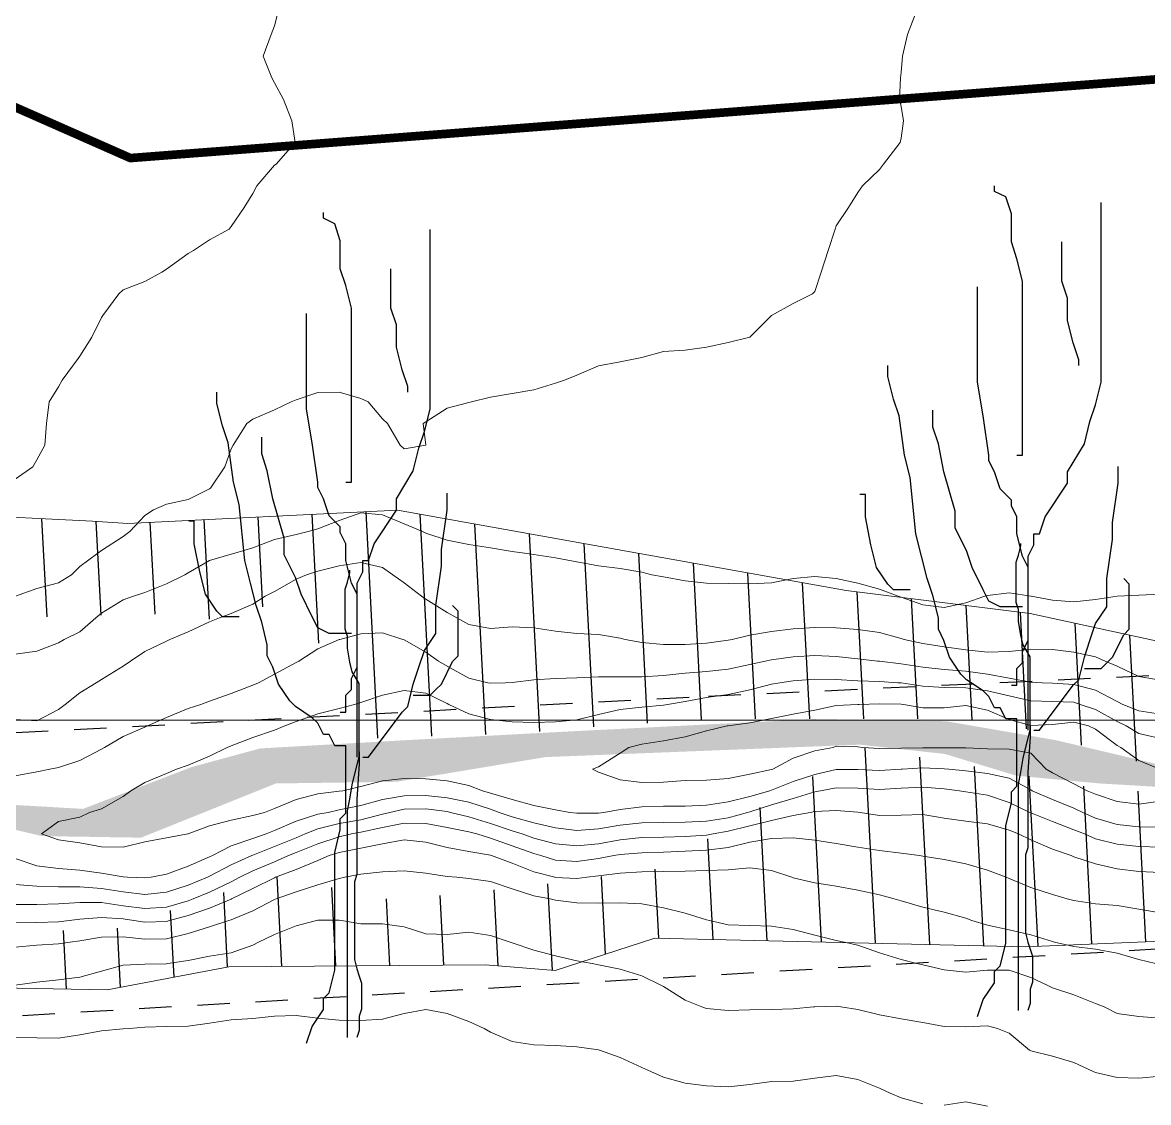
# Model space of a CAD drawing. Header units: centimetres. Extents: x 0 to 642158, y -847 to 649707.
# Drawn here: x 617172.42 to 617198.47, y 621078.54 to 621103.53 of the extents above; entities that cross this region are included whole.
import ezdxf

# ---------------------------------------------------------------- set-up
doc = ezdxf.new("R2010")
doc.units = ezdxf.units.CM
doc.header["$MEASUREMENT"] = 0
doc.linetypes.add('JIS_02_0.7', pattern=[1.35, 0.75, -0.6])
for name, color, linetype, lineweight in [('MEV_grille', 254, 'Continuous', 9), ('MEV_layout inondation', 5, 'Continuous', 15), ('MEV_schema paysager_V', 7, 'Continuous', 20), ('MEV_vegetal_V', 7, 'Continuous', 25), ('WAL_parcellaire agricole', 7, 'JIS_02_0.7', 25), ('WAL_topographie 0.5', 253, 'Continuous', 20)]:
    doc.layers.add(name, color=color, linetype=linetype, lineweight=lineweight)
doc.layers.add('MEV_hydro_Ha', color=7, linetype='Continuous', lineweight=30, true_color=0x0000f9)
doc.layers.add('MEV_schema paysager_Ha', color=7, linetype='Continuous', lineweight=25, transparency=0.13)
picture_1 = doc.add_image_def('image2.png', size_in_pixel=(6614, 11023))

# ---------------------------------------------------------------- blocks, each defined once
blk = doc.blocks.new('legende vegetal')
at = {"layer": 'MEV_vegetal_V'}
for points in [[(617195.333, 621093.323), (617195.463, 621093.323), (617195.463, 621097.35), (617195.333, 621097.869), (617195.203, 621098.259), (617195.203, 621098.908), (617195.073, 621099.298), (617194.813, 621099.428), (617194.813, 621099.558)], [(617195.203, 621087.998), (617195.333, 621087.998), (617195.333, 621088.388), (617195.463, 621088.518), (617195.463, 621088.777), (617195.593, 621089.037), (617195.593, 621090.986), (617195.723, 621091.245), (617195.723, 621091.505), (617195.853, 621091.505), (617195.983, 621091.895), (617196.502, 621092.674), (617196.502, 621092.934), (617196.892, 621093.583), (617197.022, 621094.103), (617197.152, 621094.492), (617197.282, 621095.012), (617197.282, 621099.168)], [(617179.806, 621092.702), (617179.936, 621092.702), (617179.936, 621096.729), (617179.806, 621097.248), (617179.676, 621097.638), (617179.676, 621098.287), (617179.546, 621098.677), (617179.287, 621098.807), (617179.287, 621098.937)], [(617179.676, 621087.377), (617179.806, 621087.377), (617179.806, 621087.767), (617179.936, 621087.897), (617179.936, 621088.156), (617180.066, 621088.416), (617180.066, 621090.365), (617180.196, 621090.624), (617180.196, 621090.884), (617180.326, 621090.884), (617180.456, 621091.274), (617180.975, 621092.053), (617180.975, 621092.313), (617181.365, 621092.962), (617181.495, 621093.482), (617181.625, 621093.871), (617181.755, 621094.391), (617181.755, 621098.547)], [(617196.762, 621095.401), (617196.762, 621095.531), (617196.632, 621095.921), (617196.502, 621096.44), (617196.502, 621096.96), (617196.373, 621097.35), (617196.373, 621098.259)], [(617181.235, 621094.78), (617181.235, 621094.91), (617181.106, 621095.3), (617180.975, 621095.82), (617180.975, 621096.339), (617180.846, 621096.729), (617180.846, 621097.638)], [(617195.593, 621086.959), (617195.593, 621090.726), (617195.463, 621090.986), (617195.333, 621091.505), (617195.333, 621091.895), (617195.203, 621092.154), (617195.203, 621092.284), (617194.943, 621092.544), (617194.813, 621092.934), (617194.683, 621093.194), (617194.683, 621093.323), (617194.554, 621094.232), (617194.423, 621095.012), (617194.423, 621097.22)], [(617180.066, 621086.338), (617180.066, 621090.105), (617179.936, 621090.365), (617179.806, 621090.884), (617179.806, 621091.274), (617179.676, 621091.534), (617179.676, 621091.663), (617179.416, 621091.923), (617179.287, 621092.313), (617179.156, 621092.573), (617179.156, 621092.702), (617179.027, 621093.611), (617178.897, 621094.391), (617178.897, 621096.599)], [(617194.423, 621080.335), (617194.554, 621080.725), (617194.813, 621081.115), (617194.813, 621081.374), (617194.943, 621081.504), (617195.073, 621082.024), (617195.073, 621084.751), (617195.203, 621085.271), (617195.203, 621085.531), (617195.333, 621085.66), (617195.333, 621087.219), (617195.073, 621087.219), (617194.943, 621087.479), (617194.813, 621087.479), (617194.683, 621087.739), (617194.554, 621087.868), (617194.164, 621088.128), (617194.034, 621088.258), (617193.774, 621088.648), (617193.644, 621089.037), (617193.514, 621089.297), (617193.514, 621089.557), (617193.384, 621090.076), (617193.254, 621090.466), (617193.124, 621090.986), (617192.994, 621091.505), (617192.864, 621092.804), (617192.734, 621093.323), (617192.604, 621094.232), (617192.474, 621094.622), (617192.345, 621095.142), (617192.345, 621095.401)], [(617178.897, 621079.714), (617179.027, 621080.104), (617179.287, 621080.494), (617179.287, 621080.753), (617179.416, 621080.883), (617179.546, 621081.403), (617179.546, 621084.13), (617179.676, 621084.65), (617179.676, 621084.91), (617179.806, 621085.039), (617179.806, 621086.598), (617179.546, 621086.598), (617179.416, 621086.858), (617179.287, 621086.858), (617179.156, 621087.118), (617179.027, 621087.248), (617178.637, 621087.507), (617178.507, 621087.637), (617178.247, 621088.027), (617178.117, 621088.416), (617177.987, 621088.676), (617177.987, 621088.936), (617177.857, 621089.455), (617177.727, 621089.845), (617177.597, 621090.365), (617177.468, 621090.884), (617177.337, 621092.183), (617177.207, 621092.702), (617177.078, 621093.611), (617176.948, 621094.001), (617176.818, 621094.521), (617176.818, 621094.78)], [(617195.463, 621089.817), (617194.943, 621089.817), (617194.683, 621089.946), (617194.554, 621090.206), (617194.293, 621090.726), (617194.164, 621091.115), (617193.904, 621091.635), (617193.904, 621092.025), (617193.644, 621092.934), (617193.514, 621093.583), (617193.384, 621093.973), (617193.384, 621094.363)], [(617179.936, 621089.196), (617179.416, 621089.196), (617179.156, 621089.325), (617179.027, 621089.585), (617178.767, 621090.105), (617178.637, 621090.494), (617178.377, 621091.014), (617178.377, 621091.404), (617178.117, 621092.313), (617177.987, 621092.962), (617177.857, 621093.352), (617177.857, 621093.742)], [(617195.723, 621086.959), (617195.853, 621086.959), (617196.632, 621087.998), (617196.762, 621088.128), (617196.892, 621088.648), (617197.022, 621089.037), (617197.152, 621089.427), (617197.412, 621089.817), (617197.412, 621090.466), (617197.542, 621091.375), (617197.542, 621091.765), (617197.672, 621092.674), (617197.672, 621093.064)], [(617180.196, 621086.338), (617180.326, 621086.338), (617181.106, 621087.377), (617181.235, 621087.507), (617181.365, 621088.027), (617181.495, 621088.416), (617181.625, 621088.806), (617181.885, 621089.196), (617181.885, 621089.845), (617182.015, 621090.754), (617182.015, 621091.144), (617182.145, 621092.053), (617182.145, 621092.443)], [(617192.864, 621090.206), (617192.474, 621090.206), (617192.345, 621090.336), (617192.085, 621090.726), (617191.955, 621091.245), (617191.825, 621091.895), (617191.825, 621092.414), (617191.695, 621092.414)], [(617177.337, 621089.585), (617176.948, 621089.585), (617176.818, 621089.715), (617176.558, 621090.105), (617176.428, 621090.624), (617176.298, 621091.274), (617176.298, 621091.793), (617176.168, 621091.793)], [(617195.367, 621080.47), (617195.367, 621085.712), (617195.421, 621085.985), (617195.476, 621086.312), (617195.64, 621086.968), (617195.64, 621088.66), (617195.476, 621088.933), (617195.421, 621089.151), (617195.367, 621089.479), (617195.367, 621089.752), (617195.312, 621089.916), (617195.312, 621090.844), (617195.367, 621091.008), (617195.421, 621091.226), (617195.421, 621091.281)], [(617179.84, 621079.849), (617179.84, 621085.091), (617179.895, 621085.364), (617179.949, 621085.691), (617180.113, 621086.347), (617180.113, 621088.039), (617179.949, 621088.312), (617179.895, 621088.53), (617179.84, 621088.858), (617179.84, 621089.131), (617179.785, 621089.295), (617179.785, 621090.223), (617179.84, 621090.387), (617179.895, 621090.605), (617179.895, 621090.66)], [(617196.892, 621088.388), (617197.282, 621088.388), (617197.412, 621088.518), (617197.542, 621088.648), (617197.802, 621089.167), (617197.931, 621089.297), (617197.931, 621090.336), (617197.802, 621090.466)], [(617181.365, 621087.767), (617181.755, 621087.767), (617181.885, 621087.897), (617182.015, 621088.027), (617182.275, 621088.546), (617182.405, 621088.676), (617182.405, 621089.715), (617182.275, 621089.845)], [(617195.64, 621087.077), (617195.64, 621086.804), (617195.585, 621085.985), (617195.585, 621084.238), (617195.531, 621084.074), (617195.531, 621082.272), (617195.585, 621082.054), (617195.64, 621081.89), (617195.694, 621081.726), (617195.694, 621081.126), (617195.64, 621080.962), (617195.64, 621080.634), (617195.585, 621080.47)], [(617180.113, 621086.456), (617180.113, 621086.183), (617180.059, 621085.364), (617180.059, 621083.617), (617180.004, 621083.453), (617180.004, 621081.651), (617180.059, 621081.433), (617180.113, 621081.269), (617180.168, 621081.105), (617180.168, 621080.505), (617180.113, 621080.341), (617180.113, 621080.013), (617180.059, 621079.849)]]:
    blk.add_lwpolyline(points, dxfattribs=at)
blk = doc.blocks.new('*U114')
at = {"layer": 'MEV_grille', "transparency": 33554687}
blk.add_lwpolyline([(-1338.461, 0), (1338.461, 0)], dxfattribs=at)
blk = doc.blocks.new('*U115')
at = {"layer": 'MEV_grille', "color": 0, "linetype": 'ByBlock', "lineweight": -2, "transparency": 16777216}
blk.add_blockref('*U114', (0, -1300), dxfattribs=at)

msp = doc.modelspace()

# ---------------------------------------------------------------- hatches: boundary and pattern name
at = {"layer": 'MEV_hydro_Ha'}
h = msp.add_hatch(color=160, dxfattribs=at)
h.dxf.hatch_style = 1
h.paths.add_polyline_path([(617162.909, 621088.68), (617162.515, 621087.604), (617165.597, 621086.745), (617169.503, 621085.491), (617172.872, 621084.701), (617175.165, 621084.665), (617178.283, 621085.919), (617181.077, 621085.958), (617184.518, 621086.529), (617191.793, 621086.817), (617193.763, 621086.602), (617195.412, 621086.1), (617197.347, 621085.919), (617201.038, 621085.705), (617205.676, 621086.141), (617209.083, 621086.694), (617210.615, 621087.206), (617219.947, 621088.726), (617220.191, 621089.753), (617215.067, 621088.677), (617211.651, 621088.19), (617209.701, 621087.8), (617207.164, 621086.822), (617202.772, 621086.531), (617199.014, 621086.286), (617196.331, 621086.921), (617193.793, 621087.359), (617190.719, 621087.408), (617184.912, 621087.115), (617181.301, 621086.921), (617177.919, 621086.73), (617176.329, 621086.297), (617173.822, 621085.331), (617172.135, 621085.427), (617170.062, 621086.006), (617169.17, 621086.243), (617167.462, 621087.153), (617165.806, 621088.274), (617164.47, 621088.381)])
at = {"layer": 'MEV_schema paysager_Ha', "transparency": 33554687}
h = msp.add_hatch(dxfattribs=at)
h.set_pattern_fill('ANSI31', color=130, scale=10, angle=48)
h.paths.add_polyline_path([(617162.484, 621088.105), (617160.848, 621088.82), (617159.263, 621089.74), (617160.132, 621091.835), (617161.053, 621092.346), (617164.989, 621093.215), (617166.472, 621093.011), (617168.108, 621092.346), (617170.92, 621092.142), (617174.039, 621091.989), (617174.857, 621091.938), (617181.094, 621092.244), (617191.477, 621090.382), (617195.735, 621089.85), (617199.816, 621088.963), (617203.542, 621088.697), (617207.269, 621089.496), (617212.592, 621091.535), (617217.471, 621092.954), (617223.644, 621094.488), (617226.349, 621094.65), (617229.053, 621094.325), (617231.594, 621094.109), (617231.973, 621092.055), (617231.757, 621091.46), (617230.296, 621091.514), (617226.294, 621090.433), (617221.049, 621090.001), (617217.966, 621089.352), (617215.424, 621088.649), (617210.124, 621087.946), (617207.799, 621087.027), (617205.69, 621086.757), (617202.066, 621086.487), (617200.227, 621086.324), (617198.389, 621086.379), (617195.033, 621087.363), (617193.782, 621087.413), (617188.28, 621087.413), (617185.428, 621087.213), (617183.677, 621087.063), (617181.827, 621087.013), (617180.576, 621086.963), (617178.665, 621090.209), (617176.942, 621089.695), (617175.733, 621089.846), (617174.342, 621089.816), (617172.437, 621089.756), (617169.898, 621090.844), (617167.117, 621091.297), (617165.091, 621091.388), (617164.154, 621091.206), (617164.553, 621088.508), (617163.314, 621088.677), (617162.73, 621088.702)])
h = msp.add_hatch(dxfattribs=at)
h.set_pattern_fill('ANSI31', color=130, scale=10, angle=48)
h.paths.add_polyline_path([(617160.268, 621086.84), (617158.927, 621087.972), (617159.329, 621085.919), (617161.294, 621083.775), (617163.438, 621082.391), (617169.78, 621081.23), (617174.381, 621081.141), (617177.195, 621081.677), (617183.135, 621081.722), (617184.743, 621081.588), (617187.055, 621082.342), (617195.627, 621082.141), (617205.263, 621082.541), (617208.665, 621083.017), (617213.496, 621083.561), (617223.091, 621083.834), (617225.132, 621084.038), (617227.174, 621083.97), (617228.535, 621084.378), (617230.712, 621086.214), (617230.916, 621087.575), (617231.393, 621088.663), (617231.393, 621089.207), (617230.576, 621089.683), (617226.629, 621089.615), (617218.328, 621088.595), (617216.899, 621088.323), (617212.544, 621087.575), (617210.23, 621087.167), (617207.372, 621086.35), (617204.582, 621086.078), (617199.887, 621085.738), (617197.641, 621085.738), (617195.396, 621086.146), (617191.857, 621086.758), (617187.087, 621083.938), (617184.447, 621083.576), (617181.031, 621083.214), (617178.236, 621083.783), (617174.614, 621082.566), (617171.842, 621082.463), (617168.66, 621082.771), (617165.272, 621083.541), (617163.882, 621084.183), (617162.693, 621084.788)])

# ---------------------------------------------------------------- linework, layer by layer
at = {"layer": 'MEV_layout inondation', "const_width": 0.2}
msp.add_lwpolyline([(617284.343, 621088.996), (617234.522, 621104.967), (617174.916, 621100.392), (617142.145, 621114.857), (617099.357, 621122.893), (617044.82, 621117.795), (617023.623, 621109.699), (616923.471, 621086.246), (616900.942, 621085.199), (616869.556, 621081.82)], dxfattribs=at)
at = {"layer": 'MEV_schema paysager_V', "color": 130}
for points in [[(617159.263, 621089.74), (617160.132, 621091.835), (617161.053, 621092.346), (617164.989, 621093.215), (617166.472, 621093.011), (617168.108, 621092.346), (617170.92, 621092.142), (617174.039, 621091.989), (617174.857, 621091.938), (617181.094, 621092.244), (617191.477, 621090.382), (617195.735, 621089.85), (617199.816, 621088.963), (617203.542, 621088.697), (617207.269, 621089.496), (617212.592, 621091.535), (617217.471, 621092.954), (617223.644, 621094.488), (617223.936, 621094.505)], [(617159.105, 621089.58), (617158.927, 621087.972), (617159.329, 621085.919), (617161.294, 621083.775), (617163.438, 621082.391), (617169.78, 621081.23), (617174.381, 621081.141), (617177.195, 621081.677), (617183.135, 621081.722), (617184.743, 621081.588), (617187.055, 621082.342), (617195.627, 621082.141), (617205.263, 621082.541), (617208.665, 621083.017), (617213.496, 621083.561), (617223.091, 621083.834), (617225.132, 621084.038), (617227.174, 621083.97)]]:
    msp.add_lwpolyline(points, dxfattribs=at)
at = {"layer": 'WAL_parcellaire agricole'}
for points in [[(617235.845, 621089.917), (617230.845, 621089.917), (617187.846, 621087.912), (617168.846, 621086.909), (617161.846, 621088.909), (617149.844, 621102.907), (617144.843, 621113.906), (617141.84, 621136.906), (617134.831, 621213.904), (617205.078, 621234.412), (617212.832, 621203.663), (617217.084, 621181.164), (617220.336, 621164.165), (617230.843, 621108.416), (617235.845, 621089.917)], [(617162.989, 621080), (617224.114, 621083.582), (617235.553, 621081.796), (617243.404, 621078.126), (617246.13, 621076.604), (617241.847, 621073.918), (617239.848, 621067.418), (617278.187, 620880.011), (617223.873, 620853.918), (617197.875, 620841.915), (617191.536, 620886.581), (617200.368, 620901.915), (617203.699, 620913.915), (617198.198, 620922.414), (617191.865, 620924.08), (617188.697, 620939.413), (617176.811, 620939.879), (617163.873, 621009.697), (617170.861, 621017.803), (617179.796, 621028.171), (617179.795, 621038.537), (617166.85, 621056.909), (617162.989, 621080)]]:
    msp.add_lwpolyline(points, dxfattribs=at)
at = {"layer": 'WAL_topographie 0.5'}
for points in [[(617178.329, 621103.75), (617178.25, 621103.45), (617178.173, 621103.25), (617177.991, 621102.75), (617178.192, 621102.25), (617178.25, 621102.135), (617178.458, 621101.75), (617178.655, 621101.25), (617178.727, 621100.75), (617178.287, 621100.25), (617178.25, 621100.226), (617177.844, 621099.75), (617177.75, 621099.57), (617177.55, 621099.25), (617177.25, 621098.806), (617177.2, 621098.75), (617176.75, 621098.5), (617176.375, 621098.25), (617176.25, 621098.181), (617175.75, 621097.819), (617175.645, 621097.75), (617175.25, 621097.535), (617174.75, 621097.341), (617174.65, 621097.25), (617174.281, 621096.75), (617174.25, 621096.705), (617174.022, 621096.25), (617173.75, 621095.808), (617173.711, 621095.75), (617173.337, 621095.25), (617173.25, 621095.099), (617173.04, 621094.75), (617172.978, 621094.25), (617172.939, 621093.75), (617172.75, 621093.409), (617172.659, 621093.25), (617172.25, 621092.96)], [(617193.094, 621103.75), (617192.895, 621103.25), (617192.786, 621102.75), (617192.75, 621102.375), (617192.736, 621102.25), (617192.715, 621101.75), (617192.75, 621101.583), (617192.809, 621101.25), (617192.75, 621100.85), (617192.727, 621100.75), (617192.346, 621100.25), (617192.25, 621100.125), (617191.855, 621099.75), (617191.75, 621099.596), (617191.536, 621099.25), (617191.25, 621098.821), (617191.224, 621098.75), (617191.061, 621098.25), (617190.904, 621097.75), (617190.75, 621097.306), (617190.7, 621097.25), (617190.25, 621097.025), (617189.75, 621096.75), (617189.75, 621096.75), (617189.25, 621096.25), (617189.25, 621096.25), (617188.75, 621096.125), (617188.25, 621096.015), (617187.75, 621095.95), (617187.25, 621095.914), (617186.75, 621095.775), (617186.635, 621095.75), (617186.25, 621095.674), (617185.75, 621095.583), (617185.25, 621095.367), (617184.958, 621095.25), (617184.75, 621095.182), (617184.25, 621095.029), (617183.75, 621094.942), (617183.25, 621094.861), (617182.806, 621094.75), (617182.75, 621094.734), (617182.25, 621094.601), (617181.75, 621094.288), (617181.692, 621094.25), (617181.75, 621093.75), (617181.75, 621093.75), (617181.75, 621093.75), (617181.25, 621093.663), (617181.16, 621093.75), (617180.867, 621094.25), (617180.75, 621094.356), (617180.417, 621094.75), (617180.25, 621094.827), (617179.75, 621094.971), (617179.25, 621094.968), (617178.75, 621094.796), (617178.635, 621094.75), (617178.25, 621094.563), (617177.75, 621094.348), (617177.608, 621094.25), (617177.297, 621093.75), (617177.25, 621093.663), (617177.101, 621093.25), (617176.768, 621092.75), (617176.75, 621092.736), (617176.25, 621092.491), (617175.75, 621092.385), (617175.45, 621092.25), (617175.25, 621092.12), (617174.904, 621091.75), (617174.75, 621091.633), (617174.25, 621091.311), (617174.166, 621091.25), (617173.75, 621090.939), (617173.552, 621090.75), (617173.25, 621090.559), (617172.75, 621090.432), (617172.259, 621090.25)], [(617198.75, 621090.299), (617198.25, 621090.275), (617197.75, 621090.25), (617197.75, 621090.25), (617197.25, 621090.175), (617196.75, 621090.123), (617196.25, 621090.161), (617195.759, 621090.25), (617195.75, 621090.252), (617195.25, 621090.328), (617194.75, 621090.271), (617194.688, 621090.25), (617194.25, 621090.098), (617193.75, 621089.991), (617193.25, 621090.051), (617192.75, 621090.227), (617192.681, 621090.25), (617192.25, 621090.415), (617191.75, 621090.552), (617191.25, 621090.663), (617190.75, 621090.712), (617190.25, 621090.659), (617189.75, 621090.565), (617189.25, 621090.538), (617188.75, 621090.545), (617188.25, 621090.553), (617187.75, 621090.605), (617187.25, 621090.698), (617186.979, 621090.75), (617186.75, 621090.811), (617186.25, 621090.893), (617185.75, 621090.958), (617185.25, 621091.051), (617184.75, 621091.143), (617184.25, 621091.221), (617184.038, 621091.25), (617183.75, 621091.289), (617183.25, 621091.369), (617182.75, 621091.448), (617182.25, 621091.552), (617181.75, 621091.713), (617181.676, 621091.75), (617181.25, 621091.929), (617180.75, 621092.134), (617180.25, 621092.182), (617179.75, 621092.004), (617179.25, 621091.811), (617179.03, 621091.75), (617178.75, 621091.683), (617178.25, 621091.565), (617177.75, 621091.373), (617177.33, 621091.25), (617177.25, 621091.229), (617176.75, 621091.081), (617176.25, 621090.797), (617176.174, 621090.75), (617175.75, 621090.539), (617175.25, 621090.338), (617174.989, 621090.25), (617174.75, 621090.165), (617174.25, 621089.859), (617174.118, 621089.75), (617173.75, 621089.427), (617173.386, 621089.25), (617173.25, 621089.172), (617172.75, 621088.984), (617172.25, 621088.908)], [(617198.75, 621088.307), (617198.25, 621088.397), (617197.75, 621088.633), (617197.473, 621088.75), (617197.25, 621088.846), (617196.75, 621088.958), (617196.25, 621089.019), (617195.75, 621089.029), (617195.25, 621088.972), (617194.75, 621088.955), (617194.25, 621089.009), (617193.75, 621089.078), (617193.25, 621089.157), (617192.82, 621089.25), (617192.75, 621089.271), (617192.25, 621089.41), (617191.75, 621089.479), (617191.25, 621089.519), (617190.75, 621089.532), (617190.25, 621089.495), (617189.75, 621089.433), (617189.25, 621089.351), (617188.841, 621089.25), (617188.75, 621089.232), (617188.25, 621089.162), (617187.75, 621089.138), (617187.25, 621089.137), (617186.75, 621089.18), (617186.366, 621089.25), (617186.25, 621089.281), (617185.75, 621089.363), (617185.25, 621089.392), (617184.75, 621089.444), (617184.25, 621089.522), (617183.75, 621089.541), (617183.25, 621089.506), (617182.75, 621089.595), (617182.467, 621089.75), (617182.25, 621089.874), (617181.75, 621090.182), (617181.653, 621090.25), (617181.25, 621090.562), (617180.99, 621090.75), (617180.75, 621090.916), (617180.25, 621091.03), (617179.75, 621090.952), (617179.25, 621090.83), (617178.993, 621090.75), (617178.75, 621090.649), (617178.25, 621090.363), (617178.035, 621090.25), (617177.75, 621090.071), (617177.25, 621089.856), (617176.976, 621089.75), (617176.75, 621089.658), (617176.25, 621089.428), (617175.832, 621089.25), (617175.75, 621089.215), (617175.25, 621088.974), (617174.919, 621088.75), (617174.75, 621088.637), (617174.25, 621088.326), (617174.124, 621088.25), (617173.75, 621088.017), (617173.405, 621087.75), (617173.25, 621087.627), (617172.75, 621087.366), (617172.25, 621087.399)], [(617198.75, 621087.523), (617198.25, 621087.602), (617197.884, 621087.75), (617197.75, 621087.815), (617197.25, 621088.08), (617196.75, 621088.211), (617196.25, 621088.242), (617196.016, 621088.25), (617195.75, 621088.264), (617195.25, 621088.358), (617194.75, 621088.451), (617194.25, 621088.517), (617193.75, 621088.557), (617193.25, 621088.609), (617192.75, 621088.685), (617192.25, 621088.746), (617192.205, 621088.75), (617191.75, 621088.804), (617191.25, 621088.856), (617190.75, 621088.877), (617190.25, 621088.851), (617189.75, 621088.783), (617189.607, 621088.75), (617189.25, 621088.674), (617188.75, 621088.567), (617188.25, 621088.508), (617187.75, 621088.47), (617187.25, 621088.418), (617186.75, 621088.383), (617186.25, 621088.384), (617185.75, 621088.384), (617185.25, 621088.363), (617184.75, 621088.348), (617184.25, 621088.321), (617183.75, 621088.257), (617183.594, 621088.25), (617183.25, 621088.237), (617183.188, 621088.25), (617182.75, 621088.357), (617182.25, 621088.63), (617182.046, 621088.75), (617181.75, 621088.961), (617181.25, 621089.242), (617181.219, 621089.25), (617180.75, 621089.404), (617180.25, 621089.38), (617179.759, 621089.25), (617179.75, 621089.248), (617179.25, 621089.034), (617178.813, 621088.75), (617178.75, 621088.716), (617178.25, 621088.445), (617177.88, 621088.25), (617177.75, 621088.194), (617177.25, 621088.003), (617176.75, 621087.827), (617176.55, 621087.75), (617176.25, 621087.651), (617175.75, 621087.448), (617175.315, 621087.25), (617175.25, 621087.224), (617174.75, 621087.004), (617174.315, 621086.75), (617174.25, 621086.713), (617173.75, 621086.452), (617173.25, 621086.287), (617173.056, 621086.25), (617172.75, 621086.192), (617172.25, 621086.093)], [(617198.75, 621086.957), (617198.25, 621087.077), (617197.954, 621087.25), (617197.75, 621087.352), (617197.25, 621087.628), (617196.897, 621087.75), (617196.75, 621087.8), (617196.25, 621087.817), (617195.75, 621087.833), (617195.25, 621087.945), (617194.75, 621088.064), (617194.25, 621088.129), (617193.75, 621088.139), (617193.25, 621088.171), (617192.75, 621088.245), (617192.676, 621088.25), (617192.25, 621088.277), (617191.75, 621088.291), (617191.25, 621088.324), (617190.75, 621088.332), (617190.25, 621088.297), (617189.941, 621088.25), (617189.75, 621088.214), (617189.25, 621088.087), (617188.75, 621087.981), (617188.25, 621087.906), (617187.75, 621087.819), (617187.348, 621087.75), (617187.25, 621087.731), (617186.75, 621087.682), (617186.25, 621087.627), (617185.75, 621087.513), (617185.25, 621087.395), (617184.75, 621087.344), (617184.25, 621087.331), (617183.75, 621087.345), (617183.25, 621087.402), (617182.75, 621087.527), (617182.284, 621087.75), (617182.25, 621087.768), (617181.75, 621088.006), (617181.25, 621088.072), (617180.75, 621087.962), (617180.25, 621087.793), (617180.101, 621087.75), (617179.75, 621087.656), (617179.25, 621087.534), (617178.75, 621087.356), (617178.491, 621087.25), (617178.25, 621087.152), (617177.75, 621086.985), (617177.25, 621086.791), (617177.157, 621086.75), (617176.75, 621086.55), (617176.25, 621086.344), (617175.98, 621086.25), (617175.75, 621086.15), (617175.25, 621085.939), (617174.926, 621085.75), (617174.75, 621085.616), (617174.25, 621085.334), (617173.969, 621085.25), (617173.75, 621085.139), (617173.25, 621085.042), (617172.862, 621084.75), (617173.25, 621084.611), (617173.75, 621084.548), (617174.25, 621084.454), (617174.75, 621084.448), (617175.25, 621084.568), (617175.75, 621084.664), (617176.242, 621084.75), (617176.25, 621084.752), (617176.75, 621084.939), (617177.25, 621085.069), (617177.75, 621085.176), (617178.022, 621085.25), (617178.25, 621085.343), (617178.75, 621085.551), (617179.25, 621085.68), (617179.75, 621085.739), (617179.833, 621085.75), (617180.25, 621085.852), (617180.75, 621085.983), (617181.25, 621086.034), (617181.75, 621086.026), (617182.25, 621085.981), (617182.75, 621085.872), (617183.061, 621085.75), (617183.25, 621085.698), (617183.75, 621085.547), (617184.25, 621085.411), (617184.75, 621085.309), (617185.082, 621085.25), (617185.25, 621085.231), (617185.75, 621085.235), (617185.87, 621085.25), (617186.25, 621085.317), (617186.75, 621085.375), (617187.25, 621085.39), (617187.75, 621085.396), (617188.25, 621085.416), (617188.75, 621085.491), (617189.25, 621085.615), (617189.711, 621085.75), (617189.75, 621085.765), (617190.25, 621085.963), (617190.75, 621086.129), (617191.25, 621086.239), (617191.75, 621086.241), (617192.25, 621086.218), (617192.75, 621086.249), (617192.771, 621086.25), (617193.25, 621086.277), (617193.75, 621086.26), (617193.855, 621086.25), (617194.25, 621086.212), (617194.75, 621086.152), (617195.25, 621086.039), (617195.75, 621085.771), (617195.784, 621085.75), (617196.25, 621085.545), (617196.75, 621085.35), (617196.955, 621085.25), (617197.25, 621085.116), (617197.75, 621084.967), (617198.25, 621084.917), (617198.75, 621084.907)], [(617198.737, 621086.25), (617198.25, 621086.449), (617197.837, 621086.75), (617197.75, 621086.796), (617197.25, 621087.173), (617197.083, 621087.25), (617196.75, 621087.335), (617196.25, 621087.287), (617195.75, 621087.261), (617195.25, 621087.4), (617194.75, 621087.614), (617194.25, 621087.725), (617193.75, 621087.673), (617193.25, 621087.67), (617192.809, 621087.75), (617192.75, 621087.755), (617192.25, 621087.762), (617191.776, 621087.75), (617191.75, 621087.748), (617191.25, 621087.721), (617190.75, 621087.619), (617190.25, 621087.519), (617189.75, 621087.424), (617189.25, 621087.321), (617188.75, 621087.254), (617188.723, 621087.25), (617188.25, 621087.134), (617187.75, 621086.995), (617187.25, 621086.905), (617186.75, 621086.825), (617186.452, 621086.75), (617186.25, 621086.619), (617185.75, 621086.302), (617185.609, 621086.25), (617185.75, 621086.184), (617186.25, 621086.006), (617186.75, 621085.945), (617187.25, 621085.949), (617187.75, 621085.984), (617188.25, 621085.996), (617188.75, 621086.037), (617189.25, 621086.133), (617189.75, 621086.24), (617189.781, 621086.25), (617190.25, 621086.504), (617190.75, 621086.675), (617191.18, 621086.75), (617191.25, 621086.78), (617191.75, 621086.769), (617191.862, 621086.75), (617192.25, 621086.726), (617192.75, 621086.733), (617193.25, 621086.745), (617193.75, 621086.747), (617194.25, 621086.745), (617194.75, 621086.723), (617195.25, 621086.715), (617195.75, 621086.624), (617196.105, 621086.25), (617196.25, 621086.165), (617196.75, 621085.913), (617197.053, 621085.75), (617197.25, 621085.673), (617197.75, 621085.498), (617198.25, 621085.443), (617198.75, 621085.508)], [(617172.25, 621084.182), (617172.75, 621084.015), (617173.25, 621083.953), (617173.75, 621083.915), (617174.25, 621083.847), (617174.75, 621083.757), (617174.848, 621083.75), (617175.25, 621083.732), (617175.399, 621083.75), (617175.75, 621083.822), (617176.25, 621084.009), (617176.75, 621084.219), (617176.815, 621084.25), (617177.25, 621084.473), (617177.75, 621084.649), (617178.055, 621084.75), (617178.25, 621084.829), (617178.75, 621085.043), (617179.25, 621085.206), (617179.49, 621085.25), (617179.75, 621085.31), (617180.25, 621085.411), (617180.75, 621085.546), (617181.25, 621085.633), (617181.75, 621085.639), (617182.25, 621085.59), (617182.75, 621085.49), (617183.25, 621085.328), (617183.448, 621085.25), (617183.75, 621085.147), (617184.25, 621085.007), (617184.75, 621084.896), (617185.25, 621084.834), (617185.75, 621084.867), (617186.25, 621084.953), (617186.75, 621085.008), (617187.25, 621085.018), (617187.75, 621085.021), (617188.25, 621085.046), (617188.75, 621085.127), (617189.198, 621085.25), (617189.25, 621085.266), (617189.75, 621085.421), (617190.25, 621085.57), (617190.75, 621085.723), (617190.881, 621085.75), (617191.25, 621085.82), (617191.75, 621085.809), (617192.25, 621085.777), (617192.75, 621085.809), (617193.25, 621085.834), (617193.75, 621085.794), (617194.104, 621085.75), (617194.25, 621085.726), (617194.75, 621085.649), (617195.25, 621085.48), (617195.731, 621085.25), (617195.75, 621085.24), (617196.25, 621085.038), (617196.75, 621084.848), (617196.991, 621084.75), (617197.25, 621084.64), (617197.75, 621084.511), (617198.25, 621084.46), (617198.75, 621084.448)], [(617172.25, 621083.578), (617172.75, 621083.54), (617173.25, 621083.53), (617173.75, 621083.527), (617174.25, 621083.491), (617174.75, 621083.41), (617175.25, 621083.349), (617175.75, 621083.406), (617176.25, 621083.564), (617176.704, 621083.75), (617176.75, 621083.773), (617177.25, 621084.039), (617177.725, 621084.25), (617177.75, 621084.261), (617178.25, 621084.461), (617178.75, 621084.662), (617178.959, 621084.75), (617179.25, 621084.871), (617179.75, 621084.995), (617180.25, 621085.08), (617180.75, 621085.209), (617180.923, 621085.25), (617181.25, 621085.328), (617181.75, 621085.334), (617182.25, 621085.267), (617182.327, 621085.25), (617182.75, 621085.149), (617183.25, 621084.995), (617183.75, 621084.826), (617183.982, 621084.75), (617184.25, 621084.653), (617184.75, 621084.52), (617185.25, 621084.476), (617185.75, 621084.525), (617186.25, 621084.613), (617186.75, 621084.668), (617187.25, 621084.677), (617187.75, 621084.688), (617188.25, 621084.721), (617188.4, 621084.75), (617188.75, 621084.812), (617189.25, 621084.941), (617189.75, 621085.063), (617190.25, 621085.18), (617190.647, 621085.25), (617190.75, 621085.267), (617191.25, 621085.293), (617191.75, 621085.256), (617191.8, 621085.25), (617192.25, 621085.179), (617192.75, 621085.186), (617193.25, 621085.199), (617193.75, 621085.116), (617194.25, 621085.047), (617194.75, 621084.987), (617195.25, 621084.839), (617195.468, 621084.75), (617195.75, 621084.613), (617196.25, 621084.401), (617196.688, 621084.25), (617196.75, 621084.225), (617197.25, 621084.056), (617197.75, 621083.946), (617198.25, 621083.882), (617198.75, 621083.858)], [(617172.25, 621083.117), (617172.75, 621083.116), (617173.25, 621083.131), (617173.75, 621083.167), (617174.25, 621083.161), (617174.75, 621083.088), (617175.25, 621083.022), (617175.75, 621083.056), (617176.25, 621083.205), (617176.367, 621083.25), (617176.75, 621083.407), (617177.25, 621083.644), (617177.447, 621083.75), (617177.75, 621083.898), (617178.25, 621084.107), (617178.572, 621084.25), (617178.75, 621084.324), (617179.25, 621084.524), (617179.75, 621084.686), (617180.03, 621084.75), (617180.25, 621084.79), (617180.75, 621084.902), (617181.25, 621085), (617181.75, 621084.989), (617182.25, 621084.901), (617182.75, 621084.799), (617182.933, 621084.75), (617183.25, 621084.655), (617183.75, 621084.478), (617184.25, 621084.296), (617184.415, 621084.25), (617184.75, 621084.145), (617185.25, 621084.115), (617185.75, 621084.182), (617186.101, 621084.25), (617186.25, 621084.274), (617186.75, 621084.317), (617187.25, 621084.33), (617187.75, 621084.351), (617188.25, 621084.377), (617188.75, 621084.44), (617189.25, 621084.559), (617189.75, 621084.648), (617190.25, 621084.663), (617190.75, 621084.61), (617191.25, 621084.527), (617191.75, 621084.443), (617192.25, 621084.37), (617192.75, 621084.307), (617193.175, 621084.25), (617193.25, 621084.238), (617193.75, 621084.163), (617194.25, 621084.063), (617194.75, 621083.916), (617195.18, 621083.75), (617195.25, 621083.721), (617195.75, 621083.515), (617196.25, 621083.346), (617196.595, 621083.25), (617196.75, 621083.212), (617197.25, 621083.136), (617197.75, 621083.094), (617198.25, 621083.009), (617198.75, 621082.924)], [(617172.25, 621082.69), (617172.75, 621082.698), (617173.25, 621082.715), (617173.502, 621082.75), (617173.75, 621082.777), (617174.25, 621082.821), (617174.75, 621082.784), (617174.997, 621082.75), (617175.25, 621082.706), (617175.75, 621082.727), (617175.823, 621082.75), (617176.25, 621082.864), (617176.75, 621083.032), (617177.25, 621083.245), (617177.259, 621083.25), (617177.75, 621083.488), (617178.25, 621083.739), (617178.274, 621083.75), (617178.75, 621083.927), (617179.25, 621084.134), (617179.519, 621084.25), (617179.75, 621084.321), (617180.25, 621084.42), (617180.75, 621084.521), (617181.25, 621084.611), (617181.75, 621084.562), (617182.25, 621084.44), (617182.75, 621084.347), (617183.25, 621084.257), (617183.273, 621084.25), (617183.75, 621084.071), (617184.25, 621083.872), (617184.737, 621083.75), (617184.75, 621083.746), (617185.25, 621083.72), (617185.478, 621083.75), (617185.75, 621083.778), (617186.25, 621083.84), (617186.75, 621083.874), (617187.25, 621083.881), (617187.75, 621083.893), (617188.25, 621083.903), (617188.75, 621083.924), (617189.25, 621083.964), (617189.75, 621083.907), (617190.219, 621083.75), (617190.25, 621083.738), (617190.75, 621083.622), (617191.25, 621083.546), (617191.75, 621083.449), (617192.25, 621083.344), (617192.592, 621083.25), (617192.75, 621083.204), (617193.25, 621083.056), (617193.75, 621082.941), (617194.25, 621082.8), (617194.39, 621082.75), (617194.75, 621082.639), (617195.25, 621082.535), (617195.75, 621082.417), (617196.25, 621082.26), (617196.298, 621082.25), (617196.75, 621082.148), (617197.25, 621082.086), (617197.75, 621081.992), (617198.25, 621081.845), (617198.639, 621081.75)], [(617172.25, 621082.13), (617172.75, 621082.177), (617173.25, 621082.208), (617173.523, 621082.25), (617173.75, 621082.275), (617174.25, 621082.362), (617174.75, 621082.373), (617175.25, 621082.319), (617175.75, 621082.327), (617176.25, 621082.449), (617176.75, 621082.603), (617177.194, 621082.75), (617177.25, 621082.766), (617177.75, 621082.971), (617178.25, 621083.235), (617178.287, 621083.25), (617178.75, 621083.409), (617179.25, 621083.57), (617179.75, 621083.722), (617179.882, 621083.75), (617180.25, 621083.818), (617180.75, 621083.876), (617181.25, 621083.898), (617181.75, 621083.84), (617182.25, 621083.768), (617182.471, 621083.75), (617182.75, 621083.721), (617183.25, 621083.647), (617183.75, 621083.479), (617184.25, 621083.32), (617184.631, 621083.25), (617184.75, 621083.217), (617185.25, 621083.156), (617185.75, 621083.147), (617186.25, 621083.157), (617186.75, 621083.131), (617187.25, 621083.041), (617187.75, 621082.917), (617188.25, 621082.766), (617188.315, 621082.75), (617188.75, 621082.651), (617189.25, 621082.634), (617189.75, 621082.616), (617190.25, 621082.536), (617190.75, 621082.41), (617191.25, 621082.288), (617191.431, 621082.25), (617191.75, 621082.176), (617192.25, 621082.003), (617192.75, 621081.842), (617193.112, 621081.75), (617193.25, 621081.72), (617193.75, 621081.605), (617194.25, 621081.551), (617194.75, 621081.6), (617195.25, 621081.602), (617195.75, 621081.425), (617196.129, 621081.25), (617196.25, 621081.189), (617196.75, 621081.028), (617197.25, 621080.83), (617197.448, 621080.75), (617197.75, 621080.598), (617198.25, 621080.527), (617198.75, 621080.49)], [(617172.25, 621081.25), (617172.75, 621081.321), (617173.25, 621081.373), (617173.75, 621081.435), (617174.25, 621081.574), (617174.75, 621081.713), (617175.25, 621081.736), (617175.75, 621081.743), (617175.781, 621081.75), (617176.25, 621081.822), (617176.75, 621081.925), (617177.25, 621081.999), (617177.75, 621082.174), (617177.881, 621082.25), (617178.25, 621082.423), (617178.75, 621082.622), (617179.223, 621082.75), (617179.25, 621082.756), (617179.75, 621082.756), (617179.801, 621082.75), (617180.25, 621082.674), (617180.75, 621082.668), (617181.25, 621082.603), (617181.75, 621082.437), (617182.25, 621082.42), (617182.75, 621082.475), (617183.25, 621082.4), (617183.703, 621082.25), (617183.75, 621082.231), (617184.25, 621082.062), (617184.75, 621081.929), (617185.25, 621081.813), (617185.605, 621081.75), (617185.75, 621081.725), (617186.25, 621081.618), (617186.75, 621081.469), (617187.189, 621081.25), (617187.25, 621081.22), (617187.75, 621080.907), (617188.14, 621080.75), (617188.25, 621080.71), (617188.75, 621080.664), (617189.25, 621080.677), (617189.75, 621080.688), (617190.25, 621080.706), (617190.726, 621080.75), (617190.75, 621080.752), (617191.25, 621080.768), (617191.357, 621080.75), (617191.75, 621080.691), (617192.25, 621080.563), (617192.75, 621080.469), (617193.25, 621080.385), (617193.75, 621080.297), (617194.25, 621080.285), (617194.75, 621080.307), (617194.982, 621080.25), (617195.25, 621080.142), (617195.722, 621079.75), (617195.75, 621079.732), (617196.25, 621079.612), (617196.75, 621079.463), (617197.196, 621079.25), (617197.25, 621079.232), (617197.75, 621079.112), (617198.25, 621079.1), (617198.75, 621079.147)], [(617172.25, 621080.05), (617172.75, 621080.034), (617173.25, 621080.028), (617173.75, 621080.104), (617174.25, 621080.196), (617174.75, 621080.239), (617174.897, 621080.25), (617175.25, 621080.279), (617175.75, 621080.297), (617176.25, 621080.305), (617176.75, 621080.375), (617177.25, 621080.449), (617177.75, 621080.48), (617178.25, 621080.537), (617178.75, 621080.547), (617179.25, 621080.484), (617179.75, 621080.439), (617180.25, 621080.434), (617180.75, 621080.465), (617181.25, 621080.595), (617181.75, 621080.685), (617182.25, 621080.599), (617182.75, 621080.413), (617183.099, 621080.25), (617183.25, 621080.167), (617183.75, 621079.944), (617184.25, 621079.869), (617184.75, 621079.857), (617185.25, 621079.824), (617185.75, 621079.756), (617185.769, 621079.75), (617186.25, 621079.58), (617186.75, 621079.344), (617186.959, 621079.25), (617187.25, 621079.125), (617187.75, 621078.987), (617188.25, 621078.92), (617188.75, 621078.898), (617189.25, 621078.954), (617189.75, 621079.019), (617190.25, 621079.032), (617190.75, 621079.102), (617191.25, 621079.161), (617191.75, 621079.068), (617192.25, 621078.867), (617192.5, 621078.75), (617192.75, 621078.645), (617193.25, 621078.506)], [(617193.75, 621078.473), (617194.25, 621078.553), (617194.75, 621078.451)]]:
    msp.add_lwpolyline(points, dxfattribs=at)

# ---------------------------------------------------------------- block references
at = {"layer": 'MEV_grille', "transparency": 33554687}
msp.add_blockref('*U115', (616669.481, 622387.381), dxfattribs=at)
at = {"layer": 'MEV_vegetal_V'}
msp.add_blockref('legende vegetal', (0.098, 0.193), dxfattribs=at)

# ---------------------------------------------------------------- pictures from other files: only their frames are drawn
image = msp.add_image(picture_1, insert=(616830.845, 620745.783), size_in_units=(429.466, 715.756), dxfattribs=dict(brightness=75))
image.dxf.flags = 7

doc.saveas('drawing.dxf')
